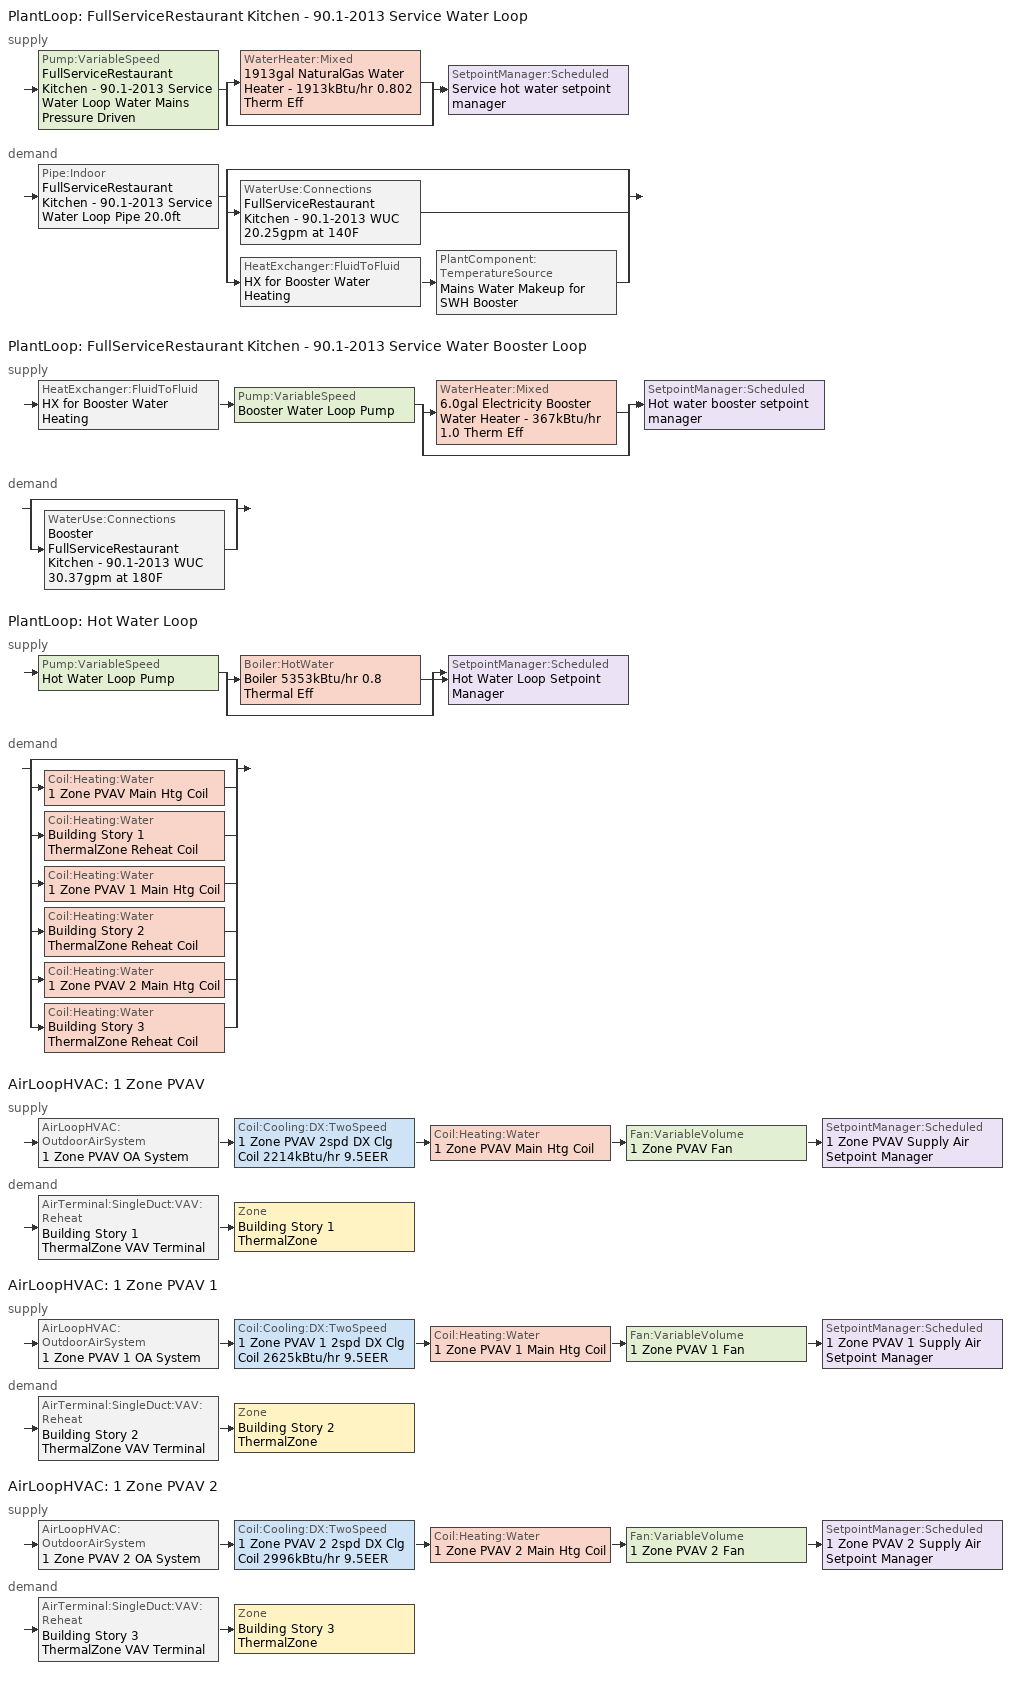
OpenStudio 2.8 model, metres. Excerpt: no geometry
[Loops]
PlantLoop 'FullServiceRestaurant Kitchen - 90.1-2013 Service Water Loop'
 supply: Pump:VariableSpeed 'FullServiceRestaurant Kitchen - 90.1-2013 Service Water Loop Water Mains Pressure Driven' > split
  | WaterHeater:Mixed '1913gal NaturalGas Water Heater - 1913kBtu/hr 0.802 Therm Eff'
  | bypass
  join > SetpointManager:Scheduled 'Service hot water setpoint manager'
 demand: Pipe:Indoor 'FullServiceRestaurant Kitchen - 90.1-2013 Service Water Loop Pipe 20.0ft' > split
  | bypass
  | WaterUse:Connections 'FullServiceRestaurant Kitchen - 90.1-2013 WUC 20.25gpm at 140F'
  | HeatExchanger:FluidToFluid 'HX for Booster Water Heating' > PlantComponent:TemperatureSource 'Mains Water Makeup for SWH Booster'
PlantLoop 'FullServiceRestaurant Kitchen - 90.1-2013 Service Water Booster Loop'
 supply: HeatExchanger:FluidToFluid 'HX for Booster Water Heating' > Pump:VariableSpeed 'Booster Water Loop Pump' > split
  | WaterHeater:Mixed '6.0gal Electricity Booster Water Heater - 367kBtu/hr 1.0 Therm Eff'
  | bypass
  join > SetpointManager:Scheduled 'Hot water booster setpoint manager'
 demand: split
  | bypass
  | WaterUse:Connections 'Booster FullServiceRestaurant Kitchen - 90.1-2013 WUC 30.37gpm at 180F'
PlantLoop 'Hot Water Loop'
 supply: Pump:VariableSpeed 'Hot Water Loop Pump' > split
  | Boiler:HotWater 'Boiler 5353kBtu/hr 0.8 Thermal Eff'
  | bypass
  join > SetpointManager:Scheduled 'Hot Water Loop Setpoint Manager'
 demand: split
  | bypass
  | Coil:Heating:Water '1 Zone PVAV Main Htg Coil'
  | Coil:Heating:Water 'Building Story 1 ThermalZone Reheat Coil'
  | Coil:Heating:Water '1 Zone PVAV 1 Main Htg Coil'
  | Coil:Heating:Water 'Building Story 2 ThermalZone Reheat Coil'
  | Coil:Heating:Water '1 Zone PVAV 2 Main Htg Coil'
  | Coil:Heating:Water 'Building Story 3 ThermalZone Reheat Coil'
AirLoopHVAC '1 Zone PVAV'
 supply: AirLoopHVAC:OutdoorAirSystem '1 Zone PVAV OA System' > Coil:Cooling:DX:TwoSpeed '1 Zone PVAV 2spd DX Clg Coil 2214kBtu/hr 9.5EER' > Coil:Heating:Water '1 Zone PVAV Main Htg Coil' > Fan:VariableVolume '1 Zone PVAV Fan' > SetpointManager:Scheduled '1 Zone PVAV Supply Air Setpoint Manager'
 demand: AirTerminal:SingleDuct:VAV:Reheat 'Building Story 1 ThermalZone VAV Terminal' > Zone 'Building Story 1 ThermalZone'
AirLoopHVAC '1 Zone PVAV 1'
 supply: AirLoopHVAC:OutdoorAirSystem '1 Zone PVAV 1 OA System' > Coil:Cooling:DX:TwoSpeed '1 Zone PVAV 1 2spd DX Clg Coil 2625kBtu/hr 9.5EER' > Coil:Heating:Water '1 Zone PVAV 1 Main Htg Coil' > Fan:VariableVolume '1 Zone PVAV 1 Fan' > SetpointManager:Scheduled '1 Zone PVAV 1 Supply Air Setpoint Manager'
 demand: AirTerminal:SingleDuct:VAV:Reheat 'Building Story 2 ThermalZone VAV Terminal' > Zone 'Building Story 2 ThermalZone'
AirLoopHVAC '1 Zone PVAV 2'
 supply: AirLoopHVAC:OutdoorAirSystem '1 Zone PVAV 2 OA System' > Coil:Cooling:DX:TwoSpeed '1 Zone PVAV 2 2spd DX Clg Coil 2996kBtu/hr 9.5EER' > Coil:Heating:Water '1 Zone PVAV 2 Main Htg Coil' > Fan:VariableVolume '1 Zone PVAV 2 Fan' > SetpointManager:Scheduled '1 Zone PVAV 2 Supply Air Setpoint Manager'
 demand: AirTerminal:SingleDuct:VAV:Reheat 'Building Story 3 ThermalZone VAV Terminal' > Zone 'Building Story 3 ThermalZone'
[Construction]
Uninsulated copper pipe 0.75in type L: Copper pipe 0.75in type L
[Material]
Copper pipe 0.75in type L: Roughness=Smooth; Thickness {m}=0.001143; Conductivity {W/m-K}=386; Density {kg/m3}=8906.27; Specific Heat {J/kg-K}=385.1856; Thermal Absorptance=0.9; Solar Absorptance=0.7; Visible Absorptance=0.7
[WaterUse:Connections]
Name | Water Use Equipment Name 1
Booster FullServiceRestaurant Kitchen - 90.1-2013 WUC 30.37gpm at 180F | Booster FullServiceRestaurant Kitchen - 90.1-2013 Service Water Use 30.37gpm at 180F
FullServiceRestaurant Kitchen - 90.1-2013 WUC 20.25gpm at 140F | FullServiceRestaurant Kitchen - 90.1-2013 Service Water Use 20.25gpm at 140F
[WaterUse:Equipment:Definition] Sensible Fraction Schedule=Fraction Sensible - 0.2; Latent Fraction Schedule=Fraction Latent - 0.05
Name | Peak Flow Rate {m3/s} | Target Temperature Schedule
Booster FullServiceRestaurant Kitchen - 90.1-2013 Service Water Use Def 30.37gpm | 0.00191591 | Mixed Water At Faucet Temp - 180F
FullServiceRestaurant Kitchen - 90.1-2013 Service Water Use Def 20.25gpm | 0.00127727 | Mixed Water At Faucet Temp - 140F
[WaterUse:Equipment] Flow Rate Fraction Schedule=RestaurantSitDown BLDG_SWH_SCH
Name | Water Use Equipment Definition
Booster FullServiceRestaurant Kitchen - 90.1-2013 Service Water Use 30.37gpm at 180F | Booster FullServiceRestaurant Kitchen - 90.1-2013 Service Water Use Def 30.37gpm
FullServiceRestaurant Kitchen - 90.1-2013 Service Water Use 20.25gpm at 140F | FullServiceRestaurant Kitchen - 90.1-2013 Service Water Use Def 20.25gpm
[PlantLoop] Glycol Concentration=0; Plant Loop Volume {m3}=Autocalculate; Load Distribution Scheme=Optimal
FullServiceRestaurant Kitchen - 90.1-2013 Service Water Loop: Maximum Loop Temperature {C}=60; Minimum Loop Temperature {C}=10
FullServiceRestaurant Kitchen - 90.1-2013 Service Water Booster Loop: 
Hot Water Loop: Minimum Loop Temperature {C}=10; Fluid Type=Water
[Sizing:Plant] Loop Type=Heating; Sizing Option=NonCoincident; Zone Timesteps in Averaging Window=1; Coincident Sizing Factor Mode=None
Name | Design Loop Exit Temperature {C} | Loop Design Temperature Difference {deltaC}
FullServiceRestaurant Kitchen - 90.1-2013 Service Water Loop | 60 | 5
FullServiceRestaurant Kitchen - 90.1-2013 Service Water Booster Loop | 82.2222 | 5
Hot Water Loop | 82.2222 | 11.1111
[SetpointManager:Scheduled] Control Variable=Temperature
Name | Schedule | Setpoint Node or NodeList
Service hot water setpoint manager | Service Water Loop Temp - 140F | FullServiceRestaurant Kitchen - 90.1-2013 Service Water Loop Supply Outlet Node
Hot water booster setpoint manager | Service Water Booster Temp - 180.00000000000006F | FullServiceRestaurant Kitchen - 90.1-2013 Service Water Booster Loop Supply Outlet Node
Hot Water Loop Setpoint Manager | Hot Water Loop Temp - 180F | Hot Water Loop Supply Outlet Node
1 Zone PVAV Supply Air Setpoint Manager | Supply Air Temp - 55.0F | 1 Zone PVAV Supply Outlet Node
1 Zone PVAV 1 Supply Air Setpoint Manager | Supply Air Temp - 55.0F 1 | 1 Zone PVAV 1 Supply Outlet Node
1 Zone PVAV 2 Supply Air Setpoint Manager | Supply Air Temp - 55.0F 2 | 1 Zone PVAV 2 Supply Outlet Node
[Pump:VariableSpeed] Skin Loss Radiative Fraction=0.5; Design Power Sizing Method=PowerPerFlowPerPressure; Design Electric Power per Unit Flow Rate {W/(m3/s)}=348701.1; Design Shaft Power per Unit Flow Rate per Unit Head {W-s/m3-Pa}=1.28205; Design Minimum Flow Rate Fraction=0
Name | Rated Pump Head {Pa} | Motor Efficiency | Pump Control Type | Rated Power Consumption {W} | Minimum Flow Rate {m3/s}
FullServiceRestaurant Kitchen - 90.1-2013 Service Water Loop Water Mains Pressure Driven | 0.001 | 0.7 | Continuous
Booster Water Loop Pump | 0 | 1 | Continuous | 0 | 0
Hot Water Loop Pump | 179344 | 0.924 | Intermittent
[WaterHeater:Mixed] Deadband Temperature Difference {deltaC}=2; Heater Control Type=Cycle; Off Cycle Parasitic Fuel Consumption Rate {W}=0; Off Cycle Parasitic Heat Fraction to Tank=0; On Cycle Parasitic Fuel Consumption Rate {W}=0; On Cycle Parasitic Heat Fraction to Tank=0; Ambient Temperature Indicator=Schedule; Use Side Effectiveness=1; Source Side Effectiveness=1; Use Side Design Flow Rate {m3/s}=autosize; Source Side Design Flow Rate {m3/s}=autosize; Indirect Water Heating Recovery Time {hr}=1.5; Source Side Flow Control Mode=IndirectHeatPrimarySetpoint
Name | Tank Volume {m3} | Setpoint Temperature Schedule | Maximum Temperature Limit {C} | Heater Maximum Capacity {W} | Heater Fuel Type | Heater Thermal Efficiency | Off Cycle Parasitic Fuel Type | On Cycle Parasitic Fuel Type | Ambient Temperature Schedule | Off Cycle Loss Coefficient to Ambient Temperature {W/K} | On Cycle Loss Coefficient to Ambient Temperature {W/K}
1913gal NaturalGas Water Heater - 1913kBtu/hr 0.802 Therm Eff | 7.24212 | Service Water Loop Temp - 140F | 60 | 560694 | NaturalGas | 0.802107 | NaturalGas | NaturalGas | Water Heater Ambient Temp Schedule - 71.6f | 37.9666 | 37.9666
6.0gal Electricity Booster Water Heater - 367kBtu/hr 1.0 Therm Eff | 0.0227125 | Service Water Booster Temp - 180.00000000000006F | 82.2222 | 107653 | Electricity | 1 | Electricity | Electricity | Water Heater Ambient Temp Schedule - 71.6 | 1.59362 | 1.59362
[Pipe:Indoor]
FullServiceRestaurant Kitchen - 90.1-2013 Service Water Loop Pipe 20.0ft: Construction=Uninsulated copper pipe 0.75in type L; Environment Type=Schedule; Ambient Temperature Schedule=FullServiceRestaurant Kitchen - 90.1-2013 Service Water Loop Piping Air Temp - 70F; Ambient Air Velocity Schedule=FullServiceRestaurant Kitchen - 90.1-2013 Service Water Loop Piping Air Velocity - 0.67mph; Pipe Inside Diameter {m}=0.019939; Pipe Length {m}=6.096
[HeatExchanger:FluidToFluid]
HX for Booster Water Heating: Loop Demand Side Design Flow Rate {m3/s}=autosize; Loop Supply Side Design Flow Rate {m3/s}=autosize; Heat Exchange Model Type=Ideal; Heat Exchanger U-Factor Times Area Value {W/K}=autosize; Control Type=UncontrolledOn; Minimum Temperature Difference to Activate Heat Exchanger {deltaC}=0.01; Heat Transfer Metering End Use Type=LoopToLoop; Component Override Cooling Control Temperature Mode=Loop; Sizing Factor=1; Operation Minimum Temperature Limit {C}=0; Operation Maximum Temperature Limit {C}=100
[PlantComponent:TemperatureSource]
Mains Water Makeup for SWH Booster: Design Volume Flow Rate {m3/s}=autosize; Temperature Specification Type=Scheduled; Source Temperature {C}=8; Source Temperature Schedule=Mains Water Temperature
[Sizing:Zone] Zone Cooling Design Supply Air Temperature Input Method=SupplyAirTemperature; Zone Cooling Design Supply Air Temperature {C}=12.7778; Zone Cooling Design Supply Air Temperature Difference {deltaC}=11.11; Zone Heating Design Supply Air Temperature Input Method=SupplyAirTemperature; Zone Heating Design Supply Air Temperature {C}=50; Zone Heating Design Supply Air Temperature Difference {deltaC}=11.11; Zone Cooling Design Supply Air Humidity Ratio {kg-H2O/kg-air}=0.0085; Zone Heating Design Supply Air Humidity Ratio {kg-H2O/kg-air}=0.008; Cooling Design Air Flow Method=DesignDay; Heating Design Air Flow Method=DesignDay; Account for Dedicated Outdoor Air System=No; Dedicated Outdoor Air System Control Strategy=NeutralSupplyAir; Dedicated Outdoor Air Low Setpoint Temperature for Design {C}=autosize; Dedicated Outdoor Air High Setpoint Temperature for Design {C}=autosize
Building Story 1 ThermalZone; Building Story 2 ThermalZone; Building Story 3 ThermalZone
[Zone equipment]
Building Story 1 ThermalZone: Building Story 1 ThermalZone VAV Terminal
Building Story 2 ThermalZone: Building Story 2 ThermalZone VAV Terminal
Building Story 3 ThermalZone: Building Story 3 ThermalZone VAV Terminal
[Boiler:HotWater]
Boiler 5353kBtu/hr 0.8 Thermal Eff: Fuel Type=NaturalGas; Nominal Thermal Efficiency=0.8; Efficiency Curve Temperature Evaluation Variable=LeavingBoiler; Normalized Boiler Efficiency Curve=Boiler with Minimum Turndown; Design Water Outlet Temperature {C}=82.2222; Minimum Part Load Ratio=0; Maximum Part Load Ratio=1.2; Optimum Part Load Ratio=1; Water Outlet Upper Temperature Limit {C}=95; Boiler Flow Mode=LeavingSetpointModulated; Parasitic Electric Load {W}=0; Sizing Factor=1
[AirLoopHVAC] Design Supply Air Flow Rate {m3/s}=AutoSize
Name | Availability Schedule
1 Zone PVAV | 1 Zone PVAV Occ Sch
1 Zone PVAV 1 | 1 Zone PVAV 1 Occ Sch
1 Zone PVAV 2 | 1 Zone PVAV 2 Occ Sch
[Sizing:System] Type of Load to Size On=Sensible; Design Outdoor Air Flow Rate {m3/s}=Autosize; Central Heating Maximum System Air Flow Ratio=0.3; Preheat Design Temperature {C}=7.22222; Preheat Design Humidity Ratio {kg-H2O/kg-Air}=0.008; Precool Design Temperature {C}=12.7778; Precool Design Humidity Ratio {kg-H2O/kg-Air}=0.008; Central Cooling Design Supply Air Temperature {C}=12.7778; Central Heating Design Supply Air Temperature {C}=12.7778; Sizing Option=Coincident; 100% Outdoor Air in Cooling=No; 100% Outdoor Air in Heating=No; Central Cooling Design Supply Air Humidity Ratio {kg-H2O/kg-Air}=0.0085; Central Heating Design Supply Air Humidity Ratio {kg-H2O/kg-Air}=0.008; Cooling Design Air Flow Method=DesignDay; Cooling Design Air Flow Rate {m3/s}=0; Heating Design Air Flow Method=DesignDay; Heating Design Air Flow Rate {m3/s}=0; System Outdoor Air Method=ZoneSum; Zone Maximum Outdoor Air Fraction=1; Cooling Supply Air Flow Rate Per Floor Area {m3/s-m2}=0.00996765; Cooling Fraction of Autosized Cooling Supply Air Flow Rate=1; Cooling Supply Air Flow Rate Per Unit Cooling Capacity {m3/s-W}=3.94755e-05; Heating Supply Air Flow Rate Per Floor Area {m3/s-m2}=0.00996765; Heating Fraction of Autosized Heating Supply Air Flow Rate=1; Heating Fraction of Autosized Cooling Supply Air Flow Rate=1; Heating Supply Air Flow Rate Per Unit Heating Capacity {m3/s-W}=3.15882e-05; Cooling Design Capacity Method=CoolingDesignCapacity; Cooling Design Capacity {W}=autosize; Cooling Design Capacity Per Floor Area {W/m2}=234.7; Fraction of Autosized Cooling Design Capacity=1; Heating Design Capacity Method=HeatingDesignCapacity; Heating Design Capacity {W}=autosize; Heating Design Capacity Per Floor Area {W/m2}=157; Fraction of Autosized Heating Design Capacity=1; Central Cooling Capacity Control Method=OnOff
1 Zone PVAV; 1 Zone PVAV 1; 1 Zone PVAV 2
[Fan:VariableVolume] Availability Schedule=Always On Discrete; Fan Total Efficiency=0.6201; Pressure Rise {Pa}=1389.92; Maximum Flow Rate {m3/s}=Autosize; Fan Power Minimum Flow Rate Input Method=Fraction; Fan Power Minimum Flow Fraction=0.1; Fan Power Minimum Air Flow Rate {m3/s}=0; Motor Efficiency=0.954; Motor In Airstream Fraction=1; Fan Power Coefficient 1=0.027828; Fan Power Coefficient 2=0.026583; Fan Power Coefficient 3=-0.087069; Fan Power Coefficient 4=1.03092; Fan Power Coefficient 5=0
1 Zone PVAV Fan; 1 Zone PVAV 1 Fan; 1 Zone PVAV 2 Fan
[Coil:Heating:Water] Availability Schedule=Always On Discrete; Rated Inlet Water Temperature {C}=82.2222; Rated Outlet Water Temperature {C}=71.1111
Name | Rated Inlet Air Temperature {C} | Rated Outlet Air Temperature {C}
1 Zone PVAV Main Htg Coil; 1 Zone PVAV 1 Main Htg Coil; 1 Zone PVAV 2 Main Htg Coil | 7.22222 | 12.7778
Building Story 1 ThermalZone Reheat Coil; Building Story 2 ThermalZone Reheat Coil; Building Story 3 ThermalZone Reheat Coil | 12.7778 | 50
[Controller:WaterCoil] Action=Normal; Controller Convergence Tolerance {deltaC}=0.0001; Minimum Actuated Flow {m3/s}=0
Name | Water Coil
1 Zone PVAV Main Htg Coil Controller | 1 Zone PVAV Main Htg Coil
Building Story 1 ThermalZone Reheat Coil Controller | Building Story 1 ThermalZone Reheat Coil
1 Zone PVAV 1 Main Htg Coil Controller | 1 Zone PVAV 1 Main Htg Coil
Building Story 2 ThermalZone Reheat Coil Controller | Building Story 2 ThermalZone Reheat Coil
1 Zone PVAV 2 Main Htg Coil Controller | 1 Zone PVAV 2 Main Htg Coil
Building Story 3 ThermalZone Reheat Coil Controller | Building Story 3 ThermalZone Reheat Coil
[Coil:Cooling:DX:TwoSpeed] Availability Schedule=Always On Discrete; Rated High Speed Total Cooling Capacity {W}=Autosize; Rated High Speed Sensible Heat Ratio=Autosize; Rated High Speed COP {W/W}=3.2994; Rated High Speed Air Flow Rate {m3/s}=Autosize; Total Cooling Capacity Function of Temperature Curve=PSZ-AC_Unitary_PackagecoolCapFT; Total Cooling Capacity Function of Flow Fraction Curve=PSZ-AC_Unitary_PackagecoolFFF; Energy Input Ratio Function of Temperature Curve=PSZ-AC DX Unitary Package EIRFT; Energy Input Ratio Function of Flow Fraction Curve=PSZ-AC_Unitary_PackagecoolEIRFFF; Part Load Fraction Correlation Curve=PSZ-AC_Unitary_PackagecoolPLR; Rated Low Speed Total Cooling Capacity {W}=Autosize; Rated Low Speed Sensible Heat Ratio=0.69; Rated Low Speed COP {W/W}=3.2994; Low Speed Total Cooling Capacity Function of Temperature Curve=PSZ-AC_Unitary_PackagecoolCapFT; Low Speed Energy Input Ratio Function of Temperature Curve=PSZ-AC DX Unitary Package EIRFT; Condenser Type=AirCooled; High Speed Evaporative Condenser Effectiveness=0; High Speed Evaporative Condenser Air Flow Rate {m3/s}=Autosize; High Speed Evaporative Condenser Pump Rated Power Consumption {W}=Autosize; Low Speed Evaporative Condenser Effectiveness=0; Low Speed Evaporative Condenser Air Flow Rate {m3/s}=Autosize; Low Speed Evaporative Condenser Pump Rated Power Consumption {W}=Autosize; Basin Heater Capacity {W/K}=10; Basin Heater Setpoint Temperature {C}=2
1 Zone PVAV 2spd DX Clg Coil 2214kBtu/hr 9.5EER; 1 Zone PVAV 1 2spd DX Clg Coil 2625kBtu/hr 9.5EER; 1 Zone PVAV 2 2spd DX Clg Coil 2996kBtu/hr 9.5EER
[Controller:OutdoorAir] Maximum Outdoor Air Flow Rate {m3/s}=Autosize; Economizer Control Type=NoEconomizer; Economizer Control Action Type=ModulateFlow; Economizer Maximum Limit Dry-Bulb Temperature {C}=28; Economizer Maximum Limit Enthalpy {J/kg}=64000; Lockout Type=NoLockout; Minimum Limit Type=FixedMinimum; High Humidity Control=No; Heat Recovery Bypass Control Type=BypassWhenWithinEconomizerLimits
Name | Minimum Outdoor Air Flow Rate {m3/s} | Minimum Outdoor Air Schedule | Controller Mechanical Ventilation
Controller Outdoor Air 1 | 0 | 1 Zone PVAV Occ Sch | 1 Zone PVAV Ventilation Controller
Controller Outdoor Air 2 | 0 | 1 Zone PVAV 1 Occ Sch | 1 Zone PVAV 1 Ventilation Controller
Controller Outdoor Air 3 | autosize | 1 Zone PVAV 2 Occ Sch | 1 Zone PVAV 2 Ventilation Controller
[Controller:MechanicalVentilation] Availability Schedule=Always On Discrete; System Outdoor Air Method=ZoneSum
Name | Demand Controlled Ventilation
1 Zone PVAV Ventilation Controller; 1 Zone PVAV 1 Ventilation Controller | Yes
1 Zone PVAV 2 Ventilation Controller
[AirLoopHVAC:OutdoorAirSystem]
Name | Controller
1 Zone PVAV OA System | Controller Outdoor Air 1
1 Zone PVAV 1 OA System | Controller Outdoor Air 2
1 Zone PVAV 2 OA System | Controller Outdoor Air 3
[AirTerminal:SingleDuct:VAV:Reheat] Availability Schedule=Always On Discrete; Maximum Air Flow Rate {m3/s}=AutoSize; Zone Minimum Air Flow Input Method=Constant; Constant Minimum Air Flow Fraction=0.7; Fixed Minimum Air Flow Rate {m3/s}=0; Maximum Hot Water or Steam Flow Rate {m3/s}=AutoSize; Minimum Hot Water or Steam Flow Rate {m3/s}=0; Convergence Tolerance=0.001; Damper Heating Action=ReverseWithLimits; Maximum Flow per Zone Floor Area During Reheat {m3/s-m2}=AutoSize; Maximum Flow Fraction During Reheat=AutoSize; Maximum Reheat Air Temperature {C}=50; Control For Outdoor Air=No
Name | Reheat Coil
Building Story 1 ThermalZone VAV Terminal | Building Story 1 ThermalZone Reheat Coil
Building Story 2 ThermalZone VAV Terminal | Building Story 2 ThermalZone Reheat Coil
Building Story 3 ThermalZone VAV Terminal | Building Story 3 ThermalZone Reheat Coil
[Schedule:Ruleset]
Name | Default Day Schedule | Summer Design Day Schedule | Winter Design Day Schedule
RestaurantSitDown BLDG_SWH_SCH | RestaurantSitDown BLDG_SWH_SCH Default | RestaurantSitDown BLDG_SWH_SCH Summer Design Day | RestaurantSitDown BLDG_SWH_SCH Winter Design Day
Fraction Sensible - 0.2 | Fraction Sensible - 0.2 Default
Fraction Latent - 0.05 | Fraction Latent - 0.05 Default
Mixed Water At Faucet Temp - 180F | Mixed Water At Faucet Temp - 180F Default
Mixed Water At Faucet Temp - 140F | Mixed Water At Faucet Temp - 140F Default
Service Water Loop Temp - 140F | Service Water Loop Temp - 140F Default
Water Heater Ambient Temp Schedule - 71.6f | Water Heater Ambient Temp Schedule - 71.6f Default
FullServiceRestaurant Kitchen - 90.1-2013 Service Water Loop Piping Air Temp - 70F | FullServiceRestaurant Kitchen - 90.1-2013 Service Water Loop Piping Air Temp - 70F Default
FullServiceRestaurant Kitchen - 90.1-2013 Service Water Loop Piping Air Velocity - 0.67mph | FullServiceRestaurant Kitchen - 90.1-2013 Service Water Loop Piping Air Velocity - 0.67mph Default
Service Water Booster Temp - 180.00000000000006F | Service Water Booster Temp - 180.00000000000006F Default
Water Heater Ambient Temp Schedule - 71.6 | Water Heater Ambient Temp Schedule - 71.6 Default
Hot Water Loop Temp - 180F | Hot Water Loop Temp - 180F Default
Supply Air Temp - 55.0F | Supply Air Temp - 55.0F Default
Supply Air Temp - 55.0F 1 | Supply Air Temp - 55.0F Default 1
Supply Air Temp - 55.0F 2 | Supply Air Temp - 55.0F Default 2
1 Zone PVAV Occ Sch | 1 Zone PVAV Occ Sch Default | 1 Zone PVAV Occ Sch Summer Design Day | 1 Zone PVAV Occ Sch Winter Design Day
1 Zone PVAV 1 Occ Sch | 1 Zone PVAV 1 Occ Sch Default | 1 Zone PVAV 1 Occ Sch Summer Design Day | 1 Zone PVAV 1 Occ Sch Winter Design Day
1 Zone PVAV 2 Occ Sch | 1 Zone PVAV 2 Occ Sch Default | 1 Zone PVAV 2 Occ Sch Summer Design Day | 1 Zone PVAV 2 Occ Sch Winter Design Day
[Schedule:Day]
RestaurantSitDown BLDG_SWH_SCH Default: 1, 0, 0.25, 6, 0, 0, 10, 0, 0.15, 12, 0, 0.5, 14, 0, 0.4, 17, 0, 0.3, 18, 0, 0.4, 20, 0, 0.5, 21, 0, 0.4, 22, 0, 0.5, 23, 0, 0.4, 24, 0, 0.2
RestaurantSitDown BLDG_SWH_SCH Summer Design Day; RestaurantSitDown BLDG_SWH_SCH SmrDsn|Wkdy Day: 1, 0, 0.2, 6, 0, 0, 7, 0, 0.15, 8, 0, 0.6, 9, 0, 0.55, 10, 0, 0.45, 11, 0, 0.4, 12, 0, 0.45, 13, 0, 0.4, 14, 0, 0.35, 17, 0, 0.3, 18, 0, 0.4, 19, 0, 0.55, 20, 0, 0.6, 21, 0, 0.5, 22, 0, 0.55, 23, 0, 0.45, 24, 0, 0.25
RestaurantSitDown BLDG_SWH_SCH Winter Design Day; RestaurantSitDown BLDG_SWH_SCH WntrDsn|Sat Day: 1, 0, 0.2, 6, 0, 0, 9, 0, 0.15, 10, 0, 0.5, 11, 0, 0.45, 13, 0, 0.5, 14, 0, 0.45, 16, 0, 0.4, 17, 0, 0.35, 18, 0, 0.4, 20, 0, 0.55, 21, 0, 0.5, 22, 0, 0.55, 23, 0, 0.4, 24, 0, 0.3
Fraction Sensible - 0.2 Default: 24, 0, 0.2
Fraction Latent - 0.05 Default: 24, 0, 0.05
Mixed Water At Faucet Temp - 180F Default; Service Water Booster Temp - 180.00000000000006F Default; Hot Water Loop Temp - 180F Default: 24, 0, 82.2222
Mixed Water At Faucet Temp - 140F Default; Service Water Loop Temp - 140F Default: 24, 0, 60
Water Heater Ambient Temp Schedule - 71.6f Default; Water Heater Ambient Temp Schedule - 71.6 Default: 24, 0, 22
FullServiceRestaurant Kitchen - 90.1-2013 Service Water Loop Piping Air Temp - 70F Default: 24, 0, 21.1111
FullServiceRestaurant Kitchen - 90.1-2013 Service Water Loop Piping Air Velocity - 0.67mph Default: 24, 0, 0.3
Supply Air Temp - 55.0F Default; Supply Air Temp - 55.0F Default 1; Supply Air Temp - 55.0F Default 2: 24, 0, 12.7778
1 Zone PVAV Occ Sch Default; 1 Zone PVAV 1 Occ Sch Default; 1 Zone PVAV 2 Occ Sch Default: 7, 0, 0, 24, 0, 1
1 Zone PVAV Occ Sch Winter Design Day; 1 Zone PVAV Occ Sch Summer Design Day; 1 Zone PVAV 1 Occ Sch Winter Design Day; 1 Zone PVAV 1 Occ Sch Summer Design Day; 1 Zone PVAV 2 Occ Sch Winter Design Day; 1 Zone PVAV 2 Occ Sch Summer Design Day: 24, 0, 1
[Schedule:Rule] Schedule Ruleset=RestaurantSitDown BLDG_SWH_SCH; Date Specification Type=DateRange; Start Month=1; Start Day=1; End Month=12; End Day=31
Name | Rule Order | Day Schedule | Apply Monday | Apply Tuesday | Apply Wednesday | Apply Thursday | Apply Friday | Apply Saturday
Schedule Rule 13 | 1 | RestaurantSitDown BLDG_SWH_SCH SmrDsn|Wkdy Day | Yes | Yes | Yes | Yes | Yes
Schedule Rule 14 | 0 | RestaurantSitDown BLDG_SWH_SCH WntrDsn|Sat Day |  |  |  |  |  | Yes
[Schedule:Constant]
Name | Value
Always On Discrete | 1
Mains Water Temperature | 10
[Curve:Biquadratic] Minimum Value of x=12.77778; Maximum Value of x=23.88889; Minimum Value of y=21.11111; Maximum Value of y=46.11111
Name | Coefficient1 Constant | Coefficient2 x | Coefficient3 x**2 | Coefficient4 y | Coefficient5 y**2 | Coefficient6 x*y
PSZ-AC_Unitary_PackagecoolCapFT | 0.766956 | 0.0107756 | -4.14703e-05 | 0.00134961 | -0.000261144 | 0.000457488
PSZ-AC DX Unitary Package EIRFT | 0.297145 | 0.0430933 | -0.000748766 | 0.00597727 | 0.000482112 | -0.000956448
[Curve:Quadratic]
Name | Coefficient1 Constant | Coefficient2 x | Coefficient3 x**2 | Minimum Value of x | Maximum Value of x
PSZ-AC_Unitary_PackagecoolFFF | 0.8 | 0.2 | 0 | 0.5 | 1.5
PSZ-AC_Unitary_PackagecoolEIRFFF | 1.156 | -0.1816 | 0.0256 | 0.5 | 1.5
PSZ-AC_Unitary_PackagecoolPLR | 0.75 | 0.25 | 0 | 0 | 1
[Curve:Cubic]
Boiler with Minimum Turndown: Coefficient1 Constant=0.7791; Coefficient2 x=1.4745; Coefficient3 x**2=-2.5795; Coefficient4 x**3=1.3467; Minimum Value of x=0; Maximum Value of x=1.3
